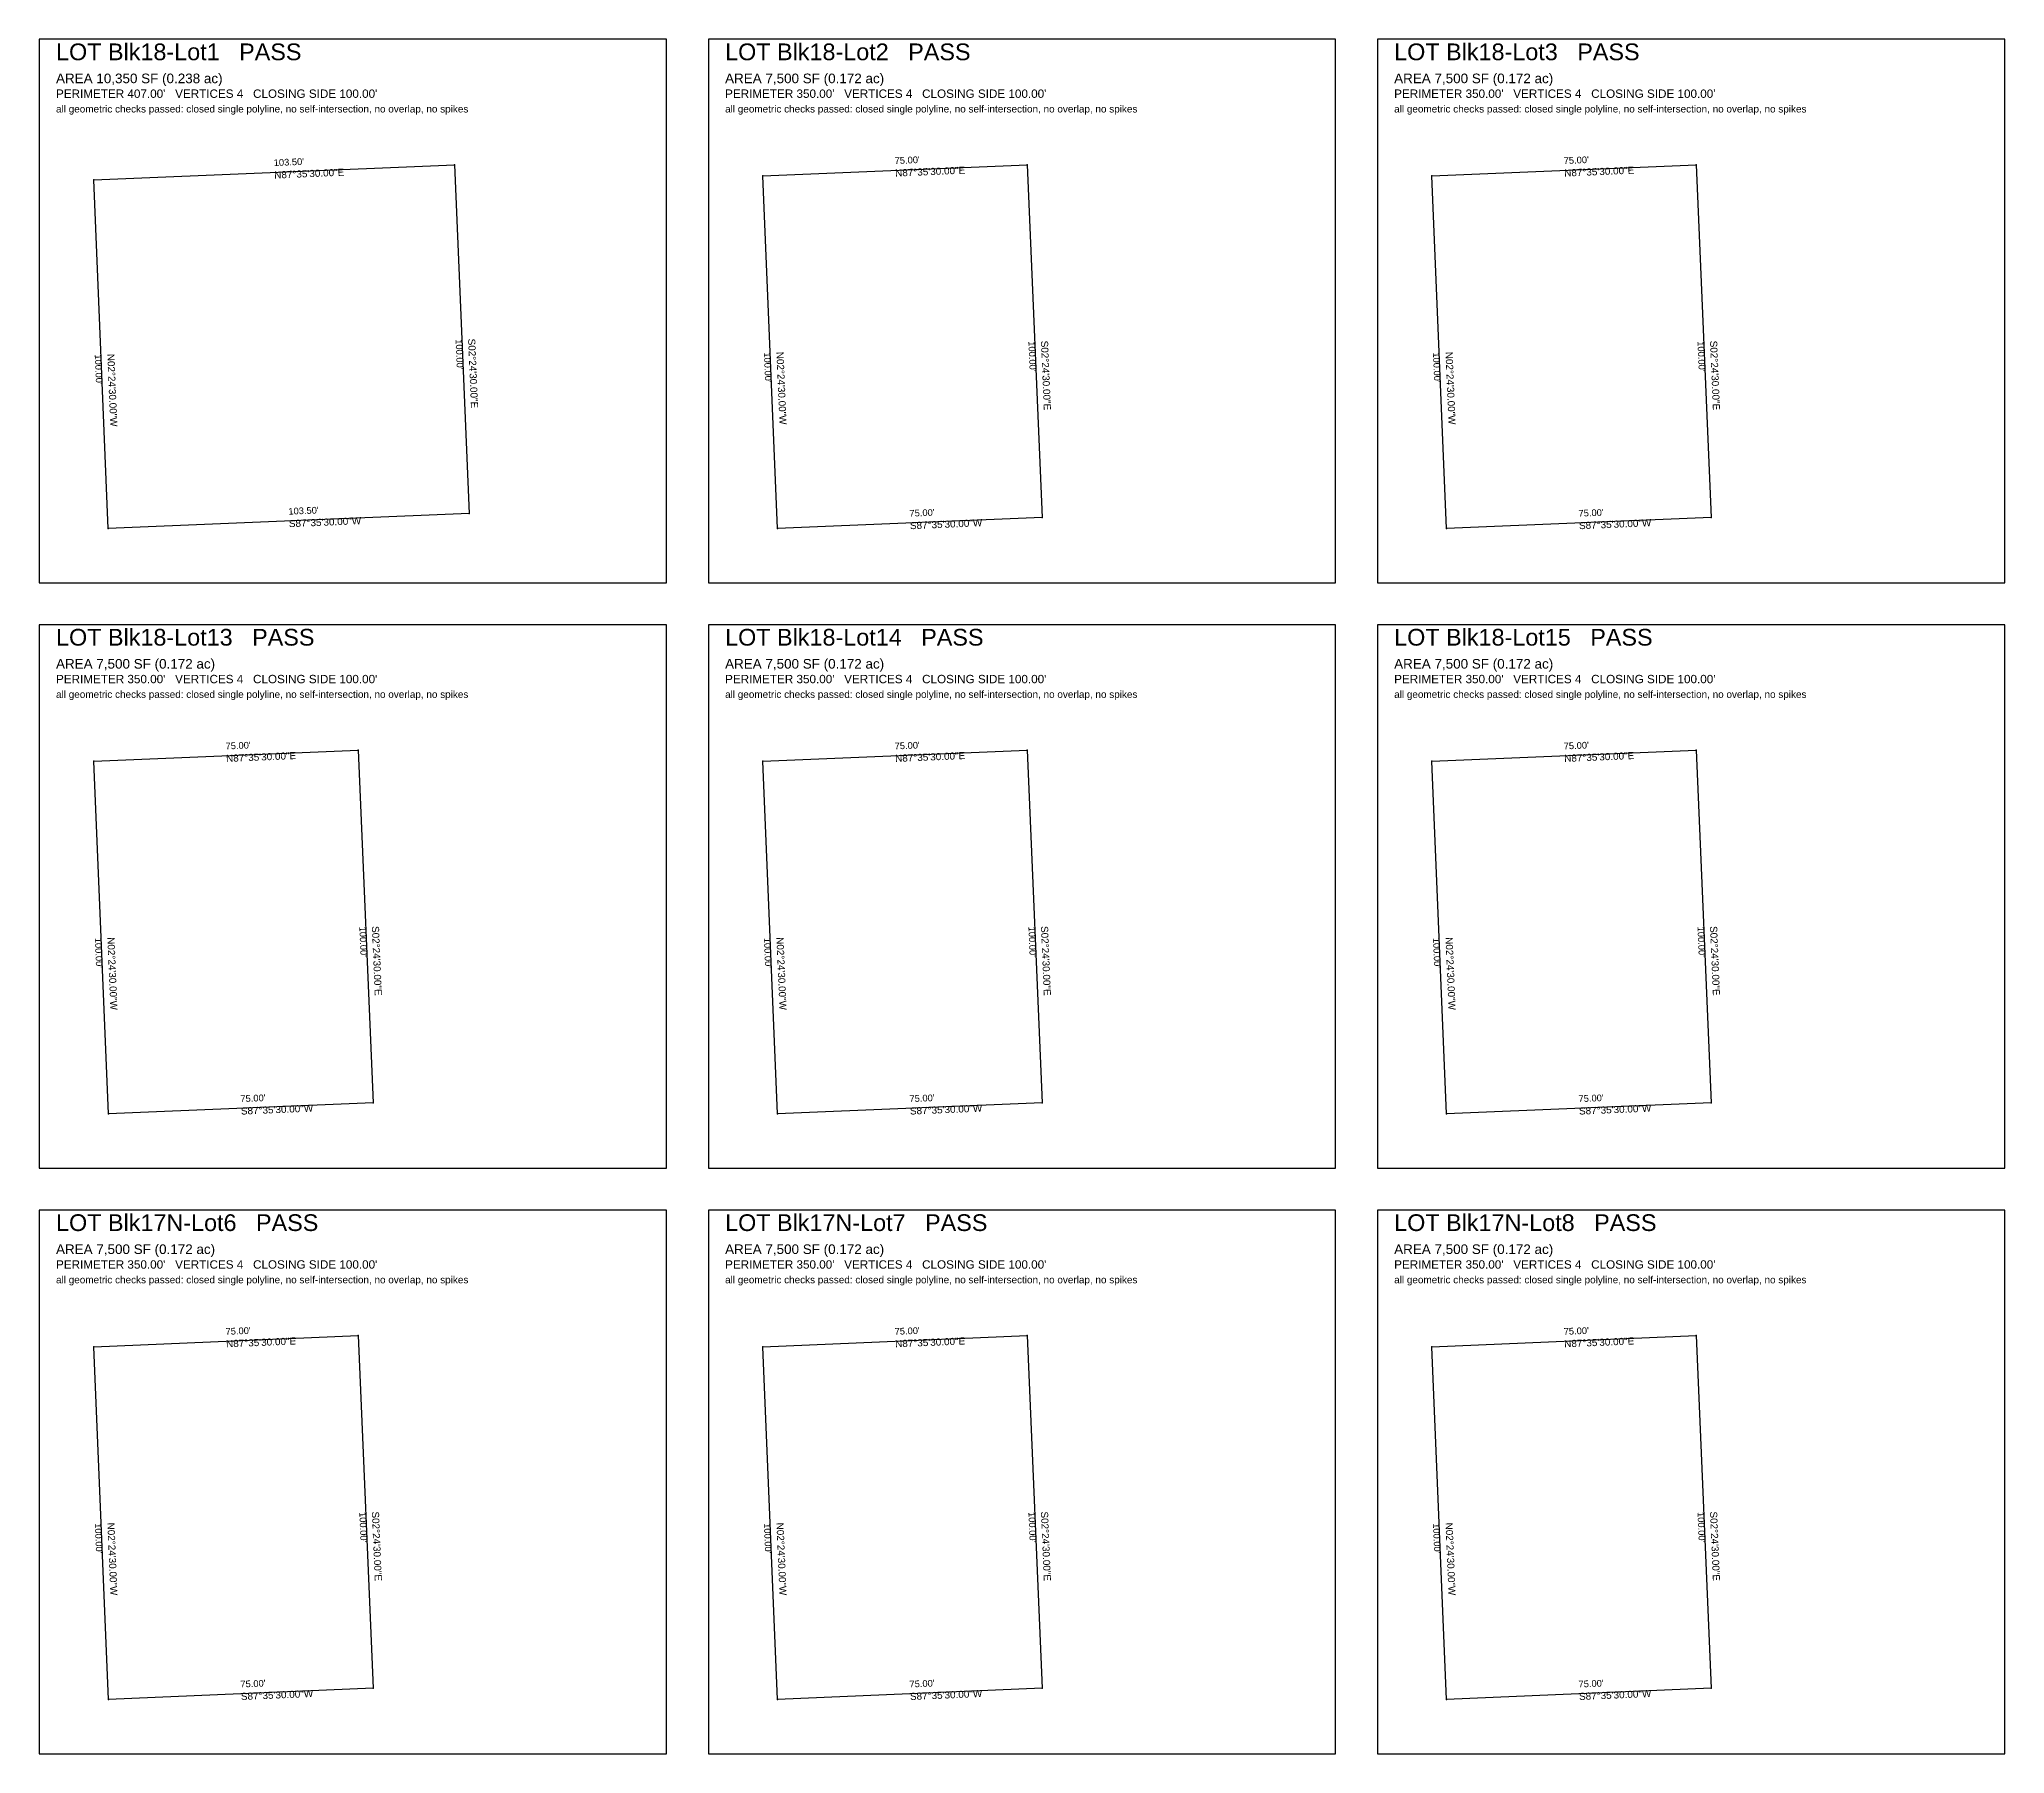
# Model space of a CAD drawing. Extents: x 0 to 3820, y -4480 to 260.
# Drawn here: x 0 to 940, y -560 to 260 of the extents above; entities that cross this region are included whole.
import ezdxf

# ---------------------------------------------------------------- set-up
doc = ezdxf.new("R2010")
doc.units = 0
doc.linetypes.add('ROT_2.41', pattern=[0])
doc.linetypes.add('ROT_272.41', pattern=[0])
for name, color, linetype in [('LOT_POLYLINE', 4, 'CONTINUOUS'), ('SHEET_FRAME', 8, 'CONTINUOUS'), ('SHEET_LABELS', 7, 'CONTINUOUS')]:
    doc.layers.add(name, color=color, linetype=linetype)
doc.styles.get("Standard").update_dxf_attribs({"font": 'Arial'})

msp = doc.modelspace()

# ---------------------------------------------------------------- linework, layer by layer
at = {"layer": 'LOT_POLYLINE'}
for points in [[(26, 192.7417), (198.5777, 200), (205.5905, 33.2583), (33.0128, 26)], [(346, 194.6793), (472.5094, 200), (479.6038, 31.3207), (353.0943, 26)], [(666, 194.6793), (792.5094, 200), (799.6038, 31.3207), (673.0943, 26)], [(26, -85.3207), (152.5094, -80), (159.6038, -248.6793), (33.0943, -254)], [(346, -85.3207), (472.5094, -80), (479.6038, -248.6793), (353.0943, -254)], [(666, -85.3207), (792.5094, -80), (799.6038, -248.6793), (673.0943, -254)], [(26, -365.3207), (152.5094, -360), (159.6038, -528.6793), (33.0943, -534)], [(346, -365.3207), (472.5094, -360), (479.6038, -528.6793), (353.0943, -534)], [(666, -365.3207), (792.5094, -360), (799.6038, -528.6793), (673.0943, -534)]]:
    msp.add_lwpolyline(points, close=True, dxfattribs=at)
at = {"layer": 'SHEET_FRAME'}
for p, q in [((300, 260), (0, 260)), ((0, 260), (0, 0)), ((300, 0), (300, 260)), ((620, 260), (320, 260)), ((320, 260), (320, 0)), ((620, 0), (620, 260)), ((940, 260), (640, 260)), ((640, 260), (640, 0)), ((940, 0), (940, 260)), ((0, 0), (300, 0)), ((320, 0), (620, 0)), ((640, 0), (940, 0)), ((300, -20), (0, -20)), ((0, -20), (0, -280)), ((300, -280), (300, -20)), ((620, -20), (320, -20)), ((320, -20), (320, -280)), ((620, -280), (620, -20)), ((940, -20), (640, -20)), ((640, -20), (640, -280)), ((940, -280), (940, -20)), ((0, -280), (300, -280)), ((320, -280), (620, -280)), ((640, -280), (940, -280)), ((300, -300), (0, -300)), ((0, -300), (0, -560)), ((300, -560), (300, -300)), ((620, -300), (320, -300)), ((320, -300), (320, -560)), ((620, -560), (620, -300)), ((940, -300), (640, -300)), ((640, -300), (640, -560)), ((940, -560), (940, -300)), ((0, -560), (300, -560)), ((320, -560), (620, -560)), ((640, -560), (940, -560))]:
    msp.add_line(p, q, dxfattribs=at)
at = {"layer": 'SHEET_LABELS'}
for p in [(198.5777, 200), (472.5094, 200), (792.5094, 200), (26, 192.7417), (346, 194.6793), (666, 194.6793), (205.5905, 33.2583), (479.6038, 31.3207), (799.6038, 31.3207), (33.0128, 26), (353.0943, 26), (673.0943, 26), (152.5094, -80), (472.5094, -80), (792.5094, -80), (26, -85.3207), (346, -85.3207), (666, -85.3207), (159.6038, -248.6793), (479.6038, -248.6793), (799.6038, -248.6793), (33.0943, -254), (353.0943, -254), (673.0943, -254), (26, -365.3207), (152.5094, -360), (346, -365.3207), (472.5094, -360), (666, -365.3207), (792.5094, -360), (33.0943, -534), (159.6038, -528.6793), (353.0943, -534), (479.6038, -528.6793), (673.0943, -534), (799.6038, -528.6793)]:
    msp.add_point(p, dxfattribs=at)

# ---------------------------------------------------------------- texts
for s, height, p in [('LOT Blk18-Lot1   PASS', 8, (8, 250)), ('LOT Blk18-Lot2   PASS', 8, (328, 250)), ('LOT Blk18-Lot3   PASS', 8, (648, 250)), ('AREA 10,350 SF (0.238 ac)', 4.6, (8, 239)), ("PERIMETER 407.00'   VERTICES 4   CLOSING SIDE 100.00'", 4, (8, 232)), ('AREA 7,500 SF (0.172 ac)', 4.6, (328, 239)), ("PERIMETER 350.00'   VERTICES 4   CLOSING SIDE 100.00'", 4, (328, 232)), ('AREA 7,500 SF (0.172 ac)', 4.6, (648, 239)), ("PERIMETER 350.00'   VERTICES 4   CLOSING SIDE 100.00'", 4, (648, 232)), ('all geometric checks passed: closed single polyline, no self-intersection, no overlap, no spikes', 3.4, (8, 225)), ('all geometric checks passed: closed single polyline, no self-intersection, no overlap, no spikes', 3.4, (328, 225)), ('all geometric checks passed: closed single polyline, no self-intersection, no overlap, no spikes', 3.4, (648, 225)), ('LOT Blk18-Lot13   PASS', 8, (8, -30)), ('LOT Blk18-Lot14   PASS', 8, (328, -30)), ('LOT Blk18-Lot15   PASS', 8, (648, -30)), ('AREA 7,500 SF (0.172 ac)', 4.6, (8, -41)), ('AREA 7,500 SF (0.172 ac)', 4.6, (328, -41)), ('AREA 7,500 SF (0.172 ac)', 4.6, (648, -41)), ("PERIMETER 350.00'   VERTICES 4   CLOSING SIDE 100.00'", 4, (8, -48)), ("PERIMETER 350.00'   VERTICES 4   CLOSING SIDE 100.00'", 4, (328, -48)), ("PERIMETER 350.00'   VERTICES 4   CLOSING SIDE 100.00'", 4, (648, -48)), ('all geometric checks passed: closed single polyline, no self-intersection, no overlap, no spikes', 3.4, (8, -55)), ('all geometric checks passed: closed single polyline, no self-intersection, no overlap, no spikes', 3.4, (328, -55)), ('all geometric checks passed: closed single polyline, no self-intersection, no overlap, no spikes', 3.4, (648, -55)), ('LOT Blk17N-Lot6   PASS', 8, (8, -310)), ('LOT Blk17N-Lot7   PASS', 8, (328, -310)), ('LOT Blk17N-Lot8   PASS', 8, (648, -310)), ('AREA 7,500 SF (0.172 ac)', 4.6, (8, -321)), ('AREA 7,500 SF (0.172 ac)', 4.6, (328, -321)), ('AREA 7,500 SF (0.172 ac)', 4.6, (648, -321)), ("PERIMETER 350.00'   VERTICES 4   CLOSING SIDE 100.00'", 4, (8, -328)), ("PERIMETER 350.00'   VERTICES 4   CLOSING SIDE 100.00'", 4, (328, -328)), ("PERIMETER 350.00'   VERTICES 4   CLOSING SIDE 100.00'", 4, (648, -328)), ('all geometric checks passed: closed single polyline, no self-intersection, no overlap, no spikes', 3.4, (8, -335)), ('all geometric checks passed: closed single polyline, no self-intersection, no overlap, no spikes', 3.4, (328, -335)), ('all geometric checks passed: closed single polyline, no self-intersection, no overlap, no spikes', 3.4, (648, -335))]:
    msp.add_text(s, height=height, dxfattribs=at).set_placement(p)
at = {"layer": 'SHEET_LABELS', "linetype": 'ROT_2.41'}
for s, height, p in [("103.50'", 3.2, (112.1628, 199.3682)), ('N87%%d35\'30.00"E', 3.4, (112.4149, 193.3735)), ("75.00'", 3.2, (409.1287, 200.337)), ('N87%%d35\'30.00"E', 3.4, (409.3808, 194.3423)), ("75.00'", 3.2, (729.1287, 200.337)), ('N87%%d35\'30.00"E', 3.4, (729.3808, 194.3423)), ("103.50'", 3.2, (119.1756, 32.6265)), ('S87%%d35\'30.00"W', 3.4, (119.4277, 26.6318)), ("75.00'", 3.2, (416.223, 31.6577)), ('S87%%d35\'30.00"W', 3.4, (416.4751, 25.663)), ("75.00'", 3.2, (736.223, 31.6577)), ('S87%%d35\'30.00"W', 3.4, (736.4751, 25.663)), ("75.00'", 3.2, (89.1287, -79.663)), ('N87%%d35\'30.00"E', 3.4, (89.3808, -85.6577)), ("75.00'", 3.2, (409.1287, -79.663)), ('N87%%d35\'30.00"E', 3.4, (409.3808, -85.6577)), ("75.00'", 3.2, (729.1287, -79.663)), ('N87%%d35\'30.00"E', 3.4, (729.3808, -85.6577)), ("75.00'", 3.2, (96.223, -248.3423)), ('S87%%d35\'30.00"W', 3.4, (96.4751, -254.337)), ("75.00'", 3.2, (416.223, -248.3423)), ('S87%%d35\'30.00"W', 3.4, (416.4751, -254.337)), ("75.00'", 3.2, (736.223, -248.3423)), ('S87%%d35\'30.00"W', 3.4, (736.4751, -254.337)), ("75.00'", 3.2, (89.1287, -359.663)), ("75.00'", 3.2, (409.1287, -359.663)), ("75.00'", 3.2, (729.1287, -359.663)), ('N87%%d35\'30.00"E', 3.4, (89.3808, -365.6577)), ('N87%%d35\'30.00"E', 3.4, (409.3808, -365.6577)), ('N87%%d35\'30.00"E', 3.4, (729.3808, -365.6577)), ("75.00'", 3.2, (96.223, -528.3423)), ("75.00'", 3.2, (416.223, -528.3423)), ("75.00'", 3.2, (736.223, -528.3423)), ('S87%%d35\'30.00"W', 3.4, (96.4751, -534.337)), ('S87%%d35\'30.00"W', 3.4, (416.4751, -534.337)), ('S87%%d35\'30.00"W', 3.4, (736.4751, -534.337))]:
    msp.add_text(s, height=height, rotation=2.41, dxfattribs=at).set_placement(p)
at = {"layer": 'SHEET_LABELS', "linetype": 'ROT_272.41'}
for s, height, p in [("100.00'", 3.2, (199.0867, 116.5031)), ('S02%%d24\'30.00"E', 3.4, (205.0814, 116.7552)), ("100.00'", 3.2, (473.0593, 115.5343)), ('S02%%d24\'30.00"E', 3.4, (479.054, 115.7864)), ("100.00'", 3.2, (793.0593, 115.5343)), ('S02%%d24\'30.00"E', 3.4, (799.054, 115.7864)), ("100.00'", 3.2, (26.5091, 109.2448)), ('N02%%d24\'30.00"W', 3.4, (32.5038, 109.4969)), ("100.00'", 3.2, (346.5498, 110.2136)), ('N02%%d24\'30.00"W', 3.4, (352.5445, 110.4657)), ("100.00'", 3.2, (666.5498, 110.2136)), ('N02%%d24\'30.00"W', 3.4, (672.5445, 110.4657)), ("100.00'", 3.2, (153.0593, -164.4657)), ('S02%%d24\'30.00"E', 3.4, (159.054, -164.2136)), ("100.00'", 3.2, (473.0593, -164.4657)), ('S02%%d24\'30.00"E', 3.4, (479.054, -164.2136)), ("100.00'", 3.2, (793.0593, -164.4657)), ('S02%%d24\'30.00"E', 3.4, (799.054, -164.2136)), ("100.00'", 3.2, (26.5498, -169.7864)), ('N02%%d24\'30.00"W', 3.4, (32.5445, -169.5343)), ("100.00'", 3.2, (346.5498, -169.7864)), ('N02%%d24\'30.00"W', 3.4, (352.5445, -169.5343)), ("100.00'", 3.2, (666.5498, -169.7864)), ('N02%%d24\'30.00"W', 3.4, (672.5445, -169.5343)), ("100.00'", 3.2, (26.5498, -449.7864)), ('N02%%d24\'30.00"W', 3.4, (32.5445, -449.5343)), ("100.00'", 3.2, (153.0593, -444.4657)), ('S02%%d24\'30.00"E', 3.4, (159.054, -444.2136)), ("100.00'", 3.2, (346.5498, -449.7864)), ('N02%%d24\'30.00"W', 3.4, (352.5445, -449.5343)), ("100.00'", 3.2, (473.0593, -444.4657)), ('S02%%d24\'30.00"E', 3.4, (479.054, -444.2136)), ("100.00'", 3.2, (666.5498, -449.7864)), ('N02%%d24\'30.00"W', 3.4, (672.5445, -449.5343)), ("100.00'", 3.2, (793.0593, -444.4657)), ('S02%%d24\'30.00"E', 3.4, (799.054, -444.2136))]:
    msp.add_text(s, height=height, rotation=272.41, dxfattribs=at).set_placement(p)

doc.saveas('drawing.dxf')
